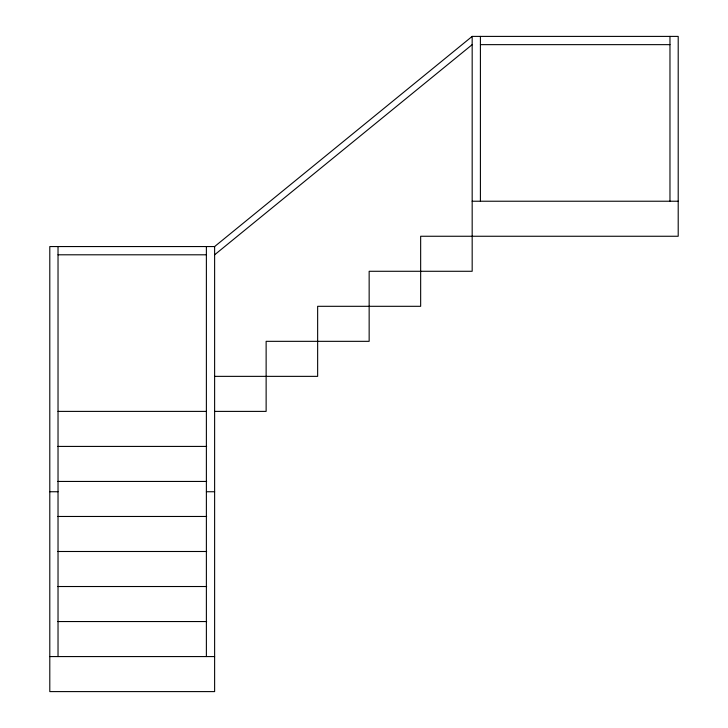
<?xml version="1.0" encoding="UTF-8"?>
<svg xmlns="http://www.w3.org/2000/svg" width="728" height="728" viewBox="0 0 728 728"><rect width="100%" height="100%" fill="white"/><g stroke="black" fill="none" stroke-linecap="round" stroke-linejoin="round"><path stroke-width="1.09" d="M214.624 246.555L214.624 691.6L49.795 691.6L49.795 246.555L214.624 246.555L472.172 36.4L678.205 36.4L678.205 236.254L420.657 236.254L420.657 306.306L317.645 306.306L317.645 376.358L214.624 376.358M214.624 254.8L472.172 44.645M480.407 44.645L669.969 44.645M472.172 201.228L678.205 201.228M58.031 254.8L206.379 254.8M58.031 411.393L206.379 411.393M214.624 411.393L266.13 411.393L266.13 341.332L369.151 341.332L369.151 271.28L472.172 271.28L472.172 36.4M57.749 446.419L206.661 446.419M57.749 481.445L206.661 481.445M49.795 491.746L58.031 491.746M206.379 491.746L214.624 491.746M57.749 516.471L206.661 516.471M57.749 551.496L206.661 551.496M57.749 586.522L206.661 586.522M57.749 621.548L206.661 621.548M49.795 656.574L214.624 656.574M669.969 36.4L669.969 201.228M480.407 36.4L480.407 201.228M206.379 246.555L206.379 656.574M58.031 246.555L58.031 656.574"/></g></svg>
